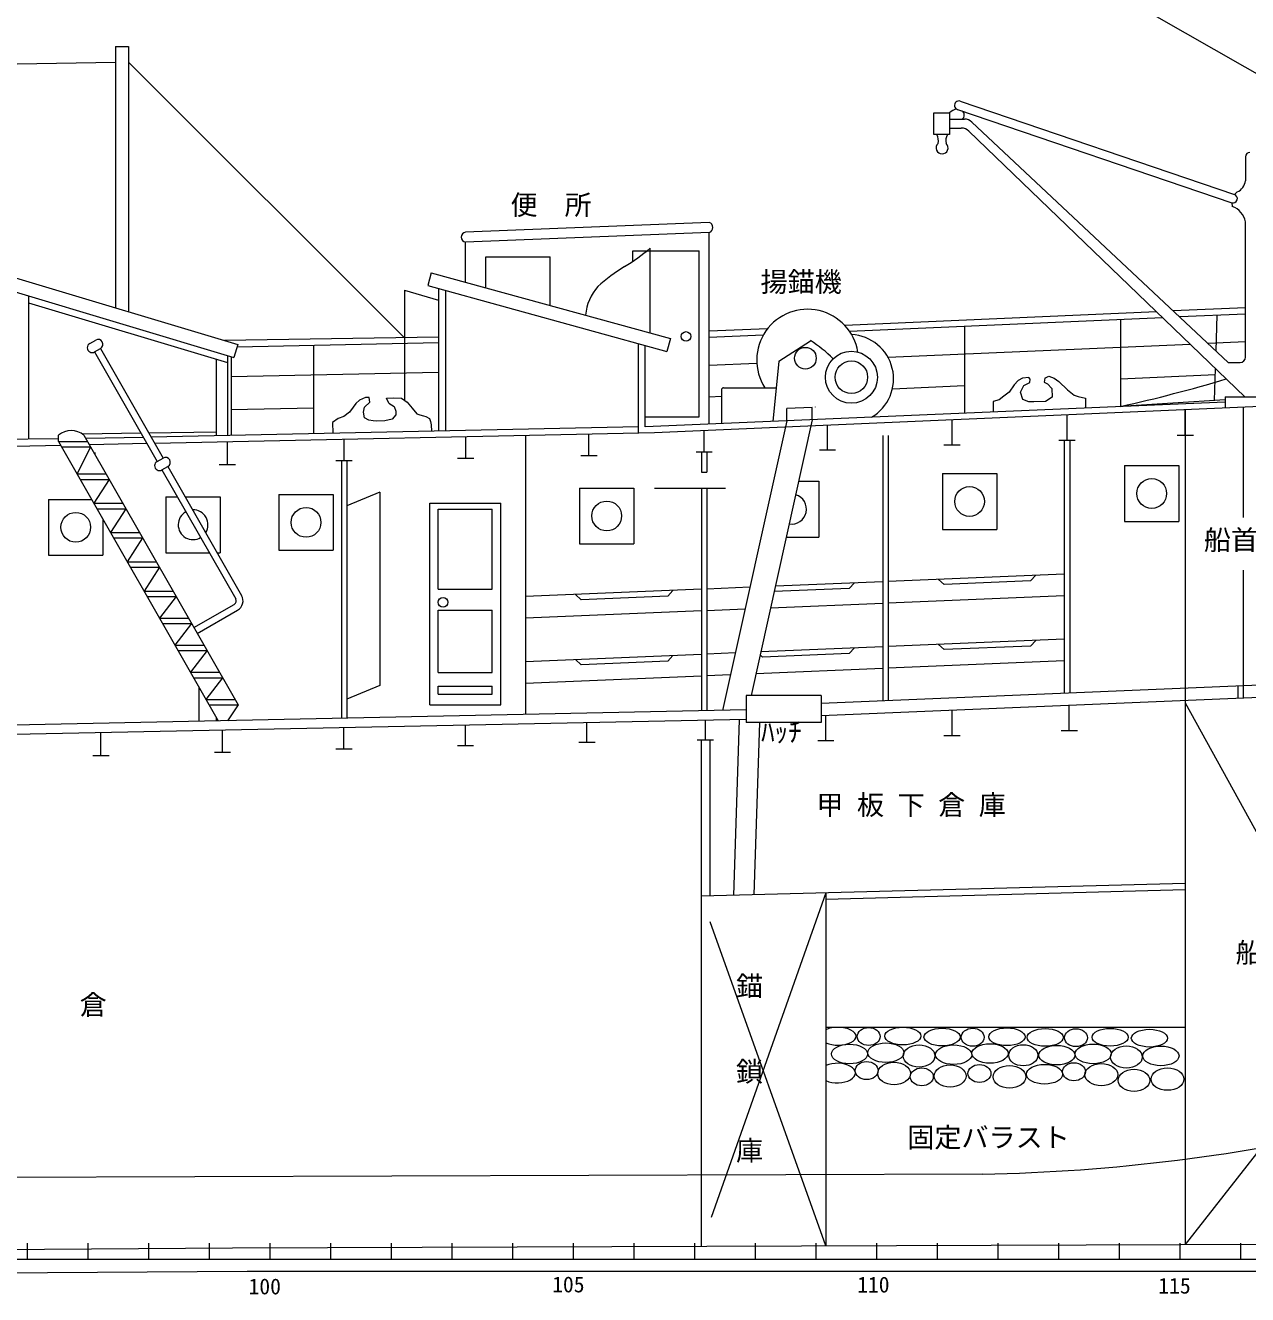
# Model space of a CAD drawing. Units: millimetres, scale not verified. Extents: x -51052 to 51048, y -29700 to 29700.
# Drawn here: x 14306 to 25589, y -19541 to -7829 of the extents above; entities that cross this region are included whole.
import ezdxf
from ezdxf.enums import TextEntityAlignment as Align

# ---------------------------------------------------------------- set-up
doc = ezdxf.new("R2010")
doc.units = ezdxf.units.MM
doc.header["$LTSCALE"] = 100
doc.linetypes.add('USER1', pattern=[50.8, 31.75, -6.35, 6.35, -6.35])
for name, color, linetype, lineweight in [('0-2_sunpou', 7, 'Continuous', 18), ('0-3_keijou', 7, 'Continuous', 18), ('0-6_center', 7, 'USER1', 18)]:
    doc.layers.add(name, color=color, linetype=linetype, lineweight=lineweight)
doc.layers.add('0-5_text', color=7, linetype='Continuous')
doc.styles.add('ＭＳ ゴシック', font='')
doc.styles.get('ＭＳ ゴシック').set_extended_font_data('MS Gothic')

msp = doc.modelspace()

# ---------------------------------------------------------------- linework, layer by layer
at = {"layer": '0-2_sunpou'}
for p, q in [((14323.6, -19067.2), (14323.6, -19212.2)), ((14883.6, -19067.2), (14883.6, -19212.2)), ((15443.6, -19067.2), (15443.6, -19212.2)), ((16003.6, -19067.2), (16003.6, -19212.2)), ((16563.6, -19067.2), (16563.6, -19212.2)), ((17123.6, -19067.2), (17123.6, -19212.2)), ((17683.6, -19067.2), (17683.6, -19212.2)), ((18243.6, -19067.2), (18243.6, -19212.2)), ((18803.6, -19067.2), (18803.6, -19212.2)), ((19363.6, -19067.2), (19363.6, -19212.2)), ((19923.6, -19067.2), (19923.6, -19212.2)), ((20483.6, -19067.2), (20483.6, -19212.2)), ((21043.6, -19067.2), (21043.6, -19212.2)), ((21603.6, -19067.2), (21603.6, -19212.2)), ((22163.6, -19067.2), (22163.6, -19212.2)), ((22723.6, -19067.2), (22723.6, -19212.2)), ((23283.6, -19067.2), (23283.6, -19212.2)), ((23843.6, -19067.2), (23843.6, -19212.2)), ((24403.6, -19067.2), (24403.6, -19212.2)), ((24963.6, -19067.2), (24963.6, -19212.2)), ((25523.6, -19067.2), (25523.6, -19212.2)), ((-43085.1, -19212.2), (29319.7, -19212.2))]:
    msp.add_line(p, q, dxfattribs=at)
at = {"layer": '0-3_keijou'}
for p, q in [((13604.4, -1371.5), (29170.6, -10276.8)), ((15137.2, -8024.7), (15137.2, -10435.6)), ((15137.2, -8171), (13397.7, -8201.9)), ((15257.2, -8168.8), (17805.5, -10711.8)), ((22935.5, -8529), (25467.7, -9389.7)), ((22909.8, -8604.7), (25442, -9465.5)), ((22838.3, -8693.9), (22974.9, -8693.9)), ((22838.3, -8777.3), (22946.1, -8777.3)), ((23043.3, -8720.9), (25410.2, -10939.3)), ((23015.4, -8805.2), (25564.1, -11257.5)), ((25569.2, -9041.2), (25569.2, -9262.7)), ((25467.7, -9389.7), (25493.2, -9366)), ((25442, -9465.5), (25447.7, -9499.8)), ((20618.8, -9646.9), (18369.1, -9736.4)), ((25569.2, -10889.3), (25569.2, -9642.9)), ((20618.8, -9740.3), (18369.1, -9829.9)), ((18369.1, -10197.9), (18369.1, -9829.9)), ((20618.8, -11509), (20618.8, -9740.3)), ((19914.6, -10005), (19914.6, -9909.9)), ((19914.6, -9909.9), (20527.3, -9909.9)), ((20073, -10666.1), (20073, -9884.9)), ((20527.3, -11441.3), (20527.3, -9909.9)), ((18556.6, -10249.4), (18556.6, -9964.8)), ((18556.6, -9964.8), (19151, -9964.8)), ((19151, -10412.7), (19151, -9964.8)), ((14215.7, -10159.8), (16266.9, -10773.7)), ((18053.3, -10111.1), (18020.3, -10230.8)), ((18053.3, -10111.1), (20261.4, -10717.9)), ((14180.1, -10278.8), (16231.3, -10892.7)), ((17805.5, -10272.6), (18118.7, -10365.5)), ((17805.5, -10272.6), (17805.5, -11289.5)), ((18020.3, -10230.8), (20228.5, -10837.6)), ((18118.7, -10257.8), (18118.7, -11572.3)), ((18184.9, -10276), (18184.9, -11570.9)), ((14335.2, -10325.2), (14335.2, -11647.9)), ((14335.2, -10389.9), (16171.2, -10939.4)), ((24746.7, -10471), (21869.9, -10597.3)), ((24804.7, -10526.8), (21915.1, -10653.6)), ((25569.2, -10434.9), (24903.3, -10464.2)), ((25569.2, -10493.2), (24962.7, -10519.8)), ((25297.6, -10833.7), (25307.1, -10504.7)), ((21157.2, -10628.6), (20618.8, -10652.3)), ((22974.3, -10607.1), (22974.3, -11407.9)), ((24414.8, -10543.9), (24415.2, -11346)), ((14899.8, -10764.7), (14954.6, -10733.4)), ((18118.7, -10707), (16143.8, -10736.9)), ((16266.9, -10773.7), (16231.3, -10892.7)), ((18118.7, -10758), (16259.6, -10798.1)), ((19964.4, -11589.4), (19964.4, -10765)), ((20261.4, -10717.9), (20228.5, -10837.6)), ((21117.2, -10688.6), (20618.8, -10710.5)), ((21261.2, -10926.6), (21552.9, -10738.5)), ((25060.1, -10772.5), (22270.4, -10895)), ((25569.2, -10750.2), (25224.6, -10765.3)), ((14944.5, -10842.9), (14999.2, -10811.6)), ((14944.5, -10842.9), (15521.9, -11852.5)), ((14999.2, -10811.6), (15576.6, -11821.2)), ((16171.2, -10874.7), (16171.2, -11614.3)), ((16205.8, -10885.1), (16205.8, -11613.6)), ((16965, -10782.9), (16965, -11597.2)), ((20028.6, -11534.4), (20028.6, -10782.7)), ((16066.7, -10908.2), (16066.7, -11616.6)), ((21057.9, -10948.2), (20618.8, -10967.5)), ((21261.2, -10926.6), (21204.7, -11483.9)), ((25284.3, -11290.5), (25292.9, -10996.5)), ((25410.2, -10939.3), (25519.2, -10939.3)), ((18118.7, -11031.1), (16205.8, -11071.2)), ((25291.2, -11054.4), (24415.1, -11092.9)), ((30020.3, -11159.1), (20114.8, -11589.4)), ((20731.4, -11192.7), (20731.4, -11504.2)), ((20751.4, -11172.7), (21236.3, -11172.7)), ((22974.3, -11156.1), (22309.5, -11185.3)), ((25383.1, -11304.4), (20028.6, -11534.4)), ((20731.4, -11254.6), (20618.8, -11259.5)), ((21596.8, -11349.2), (21595.9, -11353.4)), ((23241.5, -11300.2), (23241.5, -11396.8)), ((24092, -11268.1), (24092, -11359.8)), ((25383.1, -11284.2), (24415.2, -11346)), ((25383.1, -11257.5), (25383.1, -11360.5)), ((25551.2, -12370.2), (25551.2, -11353.2)), ((16965, -11361.3), (16205.8, -11377.2)), ((20028.6, -11441.3), (20527.3, -11441.3)), ((21570.3, -11468.9), (21005.1, -14014)), ((21335.7, -11478.2), (21335.7, -11364.6)), ((22860.7, -11700.8), (22860.7, -11470.1)), ((23921.8, -11656.1), (23921.8, -11422.3)), ((25014, -11376.6), (25014, -19079)), ((25014, -11611.3), (25014, -11376.6)), ((15373.4, -11592.9), (14833.4, -11601.1)), ((16066.7, -11582.4), (15445.4, -11591.8)), ((19964.4, -11532.6), (15467, -11629.5)), ((20114.8, -11589.4), (15500, -11687.3)), ((20571.8, -11763.2), (20571.8, -11569.6)), ((21335.7, -11478.2), (20742.5, -14149.6)), ((21710.6, -11745.6), (21710.6, -11520.1)), ((14611.7, -11645.1), (11684.3, -11675)), ((14633.1, -11706.2), (14205.5, -11716)), ((14611.7, -11668.7), (14611.7, -11611)), ((14611.7, -11668.7), (16085.8, -14246.6)), ((14611.7, -11668.7), (14879.1, -11668.7)), ((14846.1, -11611), (16268.6, -14098.7)), ((15395.2, -11631), (14864.1, -11642.5)), ((15428.3, -11688.8), (14897, -11700.1)), ((16171.2, -11882.1), (16171.2, -11673.1)), ((17247.6, -11845.3), (17247.6, -11650.2)), ((18370.6, -11821.5), (18370.6, -11626.4)), ((18921.8, -11614.7), (18921.8, -14187.5)), ((19508.3, -11797.4), (19508.3, -11602.3)), ((22221.8, -11614.7), (22221.8, -14063.6)), ((22271.8, -11614.7), (22271.8, -14061.5)), ((22785.7, -11700.8), (22935.7, -11700.8)), ((23846.8, -11656.1), (23996.8, -11656.1)), ((23896.8, -11656.1), (23896.8, -13993.8)), ((23946.8, -11656.1), (23946.8, -13991.7)), ((24939, -11611.3), (25089, -11611.3)), ((14640.3, -11718.7), (14907.7, -11718.7)), ((14907.7, -11718.7), (14783.2, -11968.7)), ((14946.7, -11769.4), (14946.7, -11787)), ((15521.9, -11852.5), (15576.6, -11821.2)), ((18295.6, -11821.5), (18445.6, -11821.5)), ((19433.3, -11797.4), (19583.3, -11797.4)), ((20496.8, -11763.2), (20646.8, -11763.2)), ((20546.8, -11763.2), (20546.8, -11952.6)), ((20596.8, -11763.2), (20596.8, -11952.6)), ((21635.6, -11745.6), (21785.6, -11745.6)), ((15566.5, -11930.6), (15621.3, -11899.4)), ((15566.5, -11930.6), (16247.2, -13120.9)), ((15621.3, -11899.4), (16301.9, -13089.7)), ((16096.2, -11882.1), (16246.2, -11882.1)), ((17172.6, -11845.3), (17322.6, -11845.3)), ((17223.2, -11845.3), (17223.2, -14222.9)), ((17273.2, -11845.3), (17273.2, -14221.8)), ((24452.4, -11891.3), (24954.8, -11891.3)), ((24954.8, -11891.3), (24954.8, -12406.4)), ((14783.2, -11968.7), (15050.6, -11968.7)), ((14811.8, -12018.7), (15079.2, -12018.7)), ((15079.2, -12018.7), (14937.6, -12238.7)), ((20546.8, -11952.6), (20596.8, -11952.6)), ((21444.4, -12035.8), (21630.3, -12035.8)), ((21630.3, -12035.8), (21630.3, -12550.8)), ((22771.4, -11964.4), (23273.7, -11964.4)), ((23273.7, -11964.4), (23273.7, -12479.4)), ((15602.7, -12179.6), (15708.9, -12179.6)), ((15781.5, -12179.6), (16105.1, -12179.6)), ((16105.1, -12179.6), (16105.1, -12694.7)), ((16645.5, -12157.5), (17147.9, -12157.5)), ((17147.9, -12157.5), (17147.9, -12672.5)), ((17577.9, -12136.1), (17273.2, -12263.6)), ((17577.9, -12136.1), (17577.9, -13920.2)), ((19421.2, -12098.6), (19923.6, -12098.6)), ((19923.6, -12098.6), (19923.6, -12613.6)), ((20112.9, -12098.6), (20768.9, -12098.6)), ((20546.8, -12098.6), (20546.8, -14153.6)), ((20596.8, -12098.6), (20596.8, -14152.6)), ((14519.4, -12203.1), (14917.3, -12203.1)), ((14937.6, -12238.7), (15205, -12238.7)), ((14966.2, -12288.7), (15233.6, -12288.7)), ((15233.6, -12288.7), (15092, -12508.7)), ((18038.2, -14098.7), (18038.2, -12236.5)), ((18038.2, -12236.5), (18694, -12236.5)), ((18616.1, -13031.1), (18616.1, -12294.1)), ((18694, -14098.7), (18694, -12236.5)), ((15021.7, -12385.8), (15021.7, -12718.1)), ((15092, -12508.7), (15359.4, -12508.7)), ((15120.6, -12558.7), (15388, -12558.7)), ((15388, -12558.7), (15246.4, -12778.7)), ((21330, -12550.8), (21630.3, -12550.8)), ((16076.1, -12694.7), (16105.1, -12694.7)), ((15246.4, -12778.7), (15513.8, -12778.7)), ((15275, -12828.7), (15542.4, -12828.7)), ((15542.4, -12828.7), (15400.8, -13048.7)), ((25551.2, -14037.6), (25551.2, -12857.3)), ((22221.8, -12962.5), (21229.4, -13003.8)), ((21958.9, -12973.5), (21911, -13025.5)), ((23896.8, -12892.8), (22271.8, -12960.4)), ((22734.6, -12941.2), (22786.7, -12989)), ((23586, -12955.8), (22786.7, -12989)), ((23633.9, -12903.7), (23586, -12955.8)), ((15400.8, -13048.7), (15668.2, -13048.7)), ((15429.4, -13098.7), (15696.8, -13098.7)), ((15696.8, -13098.7), (15543.8, -13298.7)), ((18116.1, -13031.1), (18616.1, -13031.1)), ((20546.8, -13032.2), (18921.8, -13099.9)), ((19384.6, -13080.6), (19436.7, -13128.5)), ((20236, -13095.2), (19436.7, -13128.5)), ((20283.9, -13043.2), (20236, -13095.2)), ((20994.7, -13013.6), (20596.8, -13030.2)), ((21911, -13025.5), (21218.2, -13054.3)), ((23896.8, -13093), (22271.8, -13160.7)), ((15860.4, -13384.7), (16233.5, -13171.4)), ((15891.7, -13439.5), (16264.8, -13226.1)), ((18116.1, -13223.7), (18616.1, -13223.7)), ((18116.1, -13801.6), (18116.1, -13223.7)), ((18616.1, -13801.6), (18616.1, -13223.7)), ((20546.8, -13232.5), (18921.8, -13300.2)), ((20949.9, -13215.7), (20596.8, -13230.4)), ((22221.8, -13162.8), (21184.5, -13206)), ((15543.8, -13298.7), (15811.2, -13298.7)), ((15572.4, -13348.7), (15839.8, -13348.7)), ((15839.8, -13348.7), (15686.7, -13548.7)), ((15686.7, -13548.7), (15954.1, -13548.7)), ((22221.8, -13563.1), (21094.8, -13610)), ((21958.9, -13574.1), (21911, -13626.1)), ((23896.8, -13493.4), (22271.8, -13561)), ((22734.6, -13541.8), (22786.7, -13589.6)), ((23586, -13556.4), (22786.7, -13589.6)), ((23633.9, -13504.3), (23586, -13556.4)), ((15715.3, -13598.7), (15982.7, -13598.7)), ((15982.7, -13598.7), (15829.7, -13798.7)), ((20546.8, -13632.9), (18921.8, -13700.5)), ((19384.6, -13681.2), (19436.7, -13729.1)), ((20236, -13695.8), (19436.7, -13729.1)), ((20283.9, -13643.8), (20236, -13695.8)), ((20860.1, -13619.8), (20596.8, -13630.8)), ((21088.5, -13638.1), (21111.7, -13659.4)), ((21911, -13626.1), (21111.7, -13659.4)), ((23896.8, -13693.6), (22271.8, -13761.2)), ((15829.7, -13798.7), (16097.1, -13798.7)), ((18116.1, -13801.6), (18616.1, -13801.6)), ((22221.8, -13763.3), (21049.9, -13812.1)), ((15858.3, -13848.7), (16125.7, -13848.7)), ((15906.7, -13933.4), (15906.7, -14250.3)), ((16125.7, -13848.7), (15972.7, -14048.7)), ((17577.9, -13920.2), (17273.2, -14047.7)), ((18116.1, -13925.4), (18616.1, -13925.4)), ((18116.1, -14001.1), (18116.1, -13925.4)), ((18616.1, -14001.1), (18616.1, -13925.4)), ((20546.8, -13833), (18921.8, -13900.7)), ((20815.3, -13821.8), (20596.8, -13830.9)), ((27325.2, -13851.1), (21652.4, -14087.3)), ((29071.1, -13890.4), (21652.4, -14200.6)), ((25501.2, -14037.6), (25501.2, -13927)), ((15972.7, -14048.7), (16240.1, -14048.7)), ((18116.1, -14001.1), (18616.1, -14001.1)), ((20959.6, -14014), (20959.6, -14261.4)), ((21652.4, -14014), (20959.6, -14014)), ((21652.4, -14014), (21652.4, -14261.4)), ((20959.6, -14145), (11640.8, -14339.2)), ((18038.2, -14098.7), (18694, -14098.7)), ((22860.7, -14380.3), (22860.7, -14150.3)), ((23942.6, -14335.3), (23942.6, -14105.3)), ((20959.6, -14234.6), (11643, -14423)), ((16066.7, -14213.2), (16066.7, -14247)), ((18368.5, -14473.4), (18368.5, -14287)), ((19490.2, -14442.8), (19490.2, -14264.3)), ((20583.4, -14420.4), (20583.4, -14241.9)), ((20846.8, -15857.2), (20899.2, -14235.8)), ((21652.4, -14261.4), (20959.6, -14261.4)), ((21034.7, -15852.2), (21086.2, -14261.4)), ((21695, -14428.8), (21695, -14198.8)), ((15003.5, -14565), (15003.5, -14355)), ((16125.2, -14534.5), (16125.2, -14332.3)), ((17246.8, -14503.9), (17246.8, -14309.7)), ((22785.7, -14380.3), (22935.7, -14380.3)), ((23867.6, -14335.3), (24017.6, -14335.3)), ((17171.8, -14503.9), (17321.8, -14503.9)), ((18293.5, -14473.4), (18443.5, -14473.4)), ((19415.2, -14442.8), (19565.2, -14442.8)), ((20508.4, -14420.4), (20658.4, -14420.4)), ((20544, -14420.4), (20544, -19094.5)), ((20624, -14420.4), (20624, -15863.1)), ((21620, -14428.8), (21770, -14428.8)), ((14928.5, -14565), (15078.5, -14565)), ((16050.2, -14534.5), (16200.2, -14534.5)), ((25014, -15746.7), (20544, -15865.2)), ((25014, -15807), (21695.4, -15895)), ((21695.4, -15834.7), (21695.4, -19090.5)), ((21695.4, -17071.4), (25014, -17071.4)), ((23143.8, -18430), (-31892.1, -18616.8)), ((16217.2, -19109.4), (26368.5, -19074.3)), ((-14208.1, -19336.2), (16217.2, -19109.4)), ((-14160.2, -19528.6), (16354.3, -19323.8)), ((16354.3, -19323.8), (25956, -19323.8))]:
    msp.add_line(p, q, dxfattribs=at)
for points in [[(15137.2, -8024.7), (15257.2, -8024.7), (15257.2, -10471.5)], [(23716.5, -11084.5), (23711.5, -11119.9), (23741.6, -11138.2), (23783, -11181.1), (23783.9, -11260.4), (23721.9, -11299.6), (23614.8, -11302.6), (23570.8, -11302.6), (23514.2, -11282.7), (23491.2, -11213.4), (23523.4, -11152.4), (23577.9, -11124.1), (23582.9, -11092.4), (23570.1, -11077.9), (23512.1, -11085.7), (23470.2, -11104.5), (23432.9, -11145.7), (23387, -11213.9), (23339, -11251.6), (23295.7, -11283.9), (23241.5, -11300.2)], [(23716.5, -11084.5), (23752.8, -11065.5), (23802.4, -11083.4), (23845.2, -11114.7), (23926.5, -11191.1), (23987, -11242.6), (24026, -11253.9), (24092, -11268.1)], [(17661.4, -11315.2), (17710.2, -11345.7), (17724.2, -11389.3), (17724.8, -11423.7), (17693.1, -11462.6), (17625.3, -11478.7), (17551, -11481.1), (17517.5, -11478.7), (17477.1, -11471.5), (17436.9, -11449.8), (17425.8, -11398.8), (17435.3, -11351.5), (17486.4, -11304.9), (17478.7, -11263.6), (17445.8, -11263.3), (17390.1, -11287.1), (17356.5, -11316.7), (17332.1, -11353.6), (17298, -11398.4), (17245, -11437.4), (17193.8, -11457.5), (17141.7, -11494.2), (17145.1, -11593.3)], [(17661.4, -11315.2), (17640, -11268.1), (17702.6, -11266.2), (17777.4, -11269.8), (17830.1, -11306.6), (17876.7, -11360.6), (17920.9, -11414.5), (17946.5, -11423.1), (17980.5, -11432.6), (18003.5, -11436.7), (18036.1, -11455.7), (18045.6, -11482.8), (18051, -11514), (18055.8, -11573.7)], [(21570.3, -11468.9), (21570.3, -11354.5), (21335.7, -11364.6)], [(25383.1, -11257.5), (25851.9, -11257.5), (25851.9, -11340.2)], [(24452.4, -11891.3), (24452.4, -12406.4), (24954.8, -12406.4)], [(22771.4, -11964.4), (22771.4, -12479.4), (23273.7, -12479.4)], [(15602.7, -12179.6), (15602.7, -12694.7), (16003.4, -12694.7)], [(16645.5, -12157.5), (16645.5, -12672.5), (17147.9, -12672.5)], [(19421.2, -12098.6), (19421.2, -12613.6), (19923.6, -12613.6)], [(14519.4, -12203.1), (14519.4, -12718.1), (15021.7, -12718.1)], [(18116.1, -13031.1), (18116.1, -12294.1), (18616.1, -12294.1)], [(16001.3, -14098.7), (16268.6, -14098.7), (16170.8, -14244.8)]]:
    msp.add_lwpolyline(points, dxfattribs=at)
msp.add_lwpolyline([(22693.3, -8637.6), (22838.3, -8637.6), (22838.3, -8837.6), (22693.3, -8837.6)], close=True, dxfattribs=at)
for centre, radius in [((20404.6, -10699.1), 44), ((21506.5, -10900.1), 100), ((21931.3, -11076), 240), ((21931.3, -11076), 150), ((24703.6, -12148.9), 137.5), ((23022.5, -12221.9), 137.5), ((16896.7, -12415), 137.5), ((19672.4, -12356.1), 137.5), ((14770.6, -12460.6), 137.5), ((18161.6, -13152.4), 45)]:
    msp.add_circle(centre, radius, dxfattribs=at)
for centre, radius, start, end in [((22922.7, -8566.9), 40, 71.22585, 251.22585), ((22922, -8714.4), 113.6, 99.10606, 137.46918), ((22929.6, -8656.7), 44.2, 302.74367, 57.25633), ((22946.1, -8877.3), 100, 46.10428, 90), ((22974.9, -8793.9), 100, 46.85683, 90), ((22620.8, -8894.1), 113.6, 347.10784, 29.81429), ((22915.6, -8894.1), 113.6, 150.18571, 192.89216), ((22768.2, -8960.5), 55, 131.77485, 48.22515), ((25609.2, -9041.2), 40, 90, 180), ((25440, -9247.3), 130.1, 294.12023, 353.22201), ((25454.9, -9427.6), 40, 251.22585, 71.22585), ((25382.2, -9678.5), 190.3, 10.77505, 69.87192), ((20603.9, -9693.6), 49, 287.64025, 72.35975), ((18376.4, -9783.2), 47.3, 98.85004, 261.14996), ((18834.6, -8415.7), 1921.5, 301.45533, 310.12891), ((20546.6, -11260.4), 1398.7, 120.47081, 133.09437), ((19916.1, -10536.1), 440.3, 137.58024, 175.60532), ((21527, -10918.7), 470, 9.20244, 212.70517), ((14922.2, -10803.8), 45, 119.76261, 299.76261), ((14976.9, -10772.5), 45, 299.76261, 119.76261), ((20938.6, -11732.5), 1168.6, 45.11088, 58.28293), ((21910.4, -11091.2), 410, 300.46009, 86.85022), ((25519.2, -10889.3), 50, 270, 0), ((21165.6, 3164.6), 14869.9, 282.62303, 286.51313), ((20751.4, -11192.7), 20, 90, 180), ((14728.9, -11747), 179.5, 49.23534, 130.76466), ((15598.9, -11860.3), 45, 299.76261, 119.76261), ((15544.2, -11891.6), 45, 119.76261, 299.76261), ((21379.2, -12293.3), 137.5, 260.7468, 74.21198), ((15853.9, -12437.1), 137.5, 118.93673, 300.58849), ((15853.9, -12437.1), 137.5, 327.99219, 91.53302), ((16215.1, -13139.3), 100, 299.76261, 29.76261), ((16215.1, -13139.3), 37, 299.76261, 29.76261), ((22787.3, -995.5), 17438.1, 271.17143, 283.03227)]:
    msp.add_arc(centre, radius, start, end, dxfattribs=at)
for centre, ratio, start_param, end_param in [((21807.3, -17156.9), 0.489293, 0.8357244, 5.4474609), ((21801, -17496.5), 0.541993, 0.8854597, 5.3977256)]:
    msp.add_ellipse(centre, major_axis=(-166.8, 0), ratio=ratio, start_param=start_param, end_param=end_param, dxfattribs=at)
for centre, major_axis, ratio in [((22090.7, -17159.2), (105.8, 0), 0.782454), ((22406.6, -17155.1), (-166.8, 0), 0.489293), ((22768.3, -17163.7), (-166.8, 0), 0.489293), ((23051.7, -17166.1), (105.8, 0), 0.782454), ((23367.6, -17161.9), (-166.8, 0), 0.489293), ((23721.1, -17167.6), (-166.8, 0), 0.489293), ((24004.5, -17170), (105.8, 0), 0.782454), ((24320.4, -17165.8), (-166.8, 0), 0.489293), ((24682.1, -17174.5), (-166.8, 0), 0.489293), ((21914.2, -17320.4), (-166.8, 0), 0.541993), ((22249.7, -17308.8), (-166.8, 0), 0.541993), ((22556.5, -17338.3), (146.4, 0), 0.699364), ((22875.3, -17327.2), (-166.8, 0), 0.541993), ((23210.8, -17315.7), (-166.8, 0), 0.541993), ((23518.2, -17332.2), (134.4, 0), 0.725248), ((23828, -17331.2), (-166.8, 0), 0.541993), ((24163.5, -17319.6), (-166.8, 0), 0.541993), ((24470.3, -17349), (146.4, 0), 0.699364), ((24789.1, -17338), (-166.8, 0), 0.541993), ((22071.6, -17473.4), (105.8, 0), 0.782454), ((22324.9, -17500.5), (151, 0), 0.684729), ((22581.1, -17530.8), (105.8, 0), 0.782454), ((22842.9, -17523.6), (146.4, 0), 0.699364), ((23113.5, -17500.5), (105.8, 0), 0.782454), ((23390.4, -17530.9), (151, 0), 0.684729), ((23714.8, -17507.3), (-166.8, 0), 0.541993), ((23985.4, -17484.2), (105.8, 0), 0.782454), ((24238.7, -17511.2), (151, 0), 0.684729), ((24849.9, -17552.2), (151, 0), 0.684729), ((24540.6, -17564.1), (146.4, 0), 0.699364)]:
    msp.add_ellipse(centre, major_axis=major_axis, ratio=ratio, dxfattribs=at)
at = {"layer": '0-6_center'}
for p, q in [((29071.1, -13890.4), (25014, -19079)), ((25014, -14079), (27437.1, -18486.3)), ((21695.4, -15834.7), (20544, -19094.5)), ((21695.4, -19090.5), (20544, -15865.2))]:
    msp.add_line(p, q, dxfattribs=at)

# ---------------------------------------------------------------- texts
at = {"layer": '0-2_sunpou', "style": 'ＭＳ ゴシック'}
for s, p in [('100', (16365.8, -19582.3)), ('105', (19168.6, -19563.9)), ('110', (21984.3, -19565.5)), ('115', (24764.4, -19575.4))]:
    msp.add_text(s, height=146.6, dxfattribs=at).set_placement(p, align=Align.BOTTOM_LEFT)
at = {"layer": '0-5_text', "style": 'ＭＳ ゴシック'}
for s, p in [('便\u3000所', (18784, -9632.4)), ('揚錨機', (21092.2, -10342.6)), ('船首倉庫', (25185.2, -12724.3)), ('ﾊｯﾁ', (21097.5, -14495.8)), ('甲 板 下 倉 庫', (21608.1, -15169.5)), ('船\u3000首\u3000水\u3000倉', (25478.5, -16531.8)), ('錨', (20866, -16840.4)), ('前\u3000\u3000\u3000部\u3000\u3000\u3000\u3000\u3000船\u3000\u3000\u3000倉', (11306.4, -17012.6)), ('鎖', (20866, -17629.4)), ('固定バラスト', (22447.2, -18236.4)), ('庫', (20866, -18358.8))]:
    msp.add_text(s, height=183.3, dxfattribs=at).set_placement(p, align=Align.BOTTOM_LEFT)

doc.saveas('drawing.dxf')
